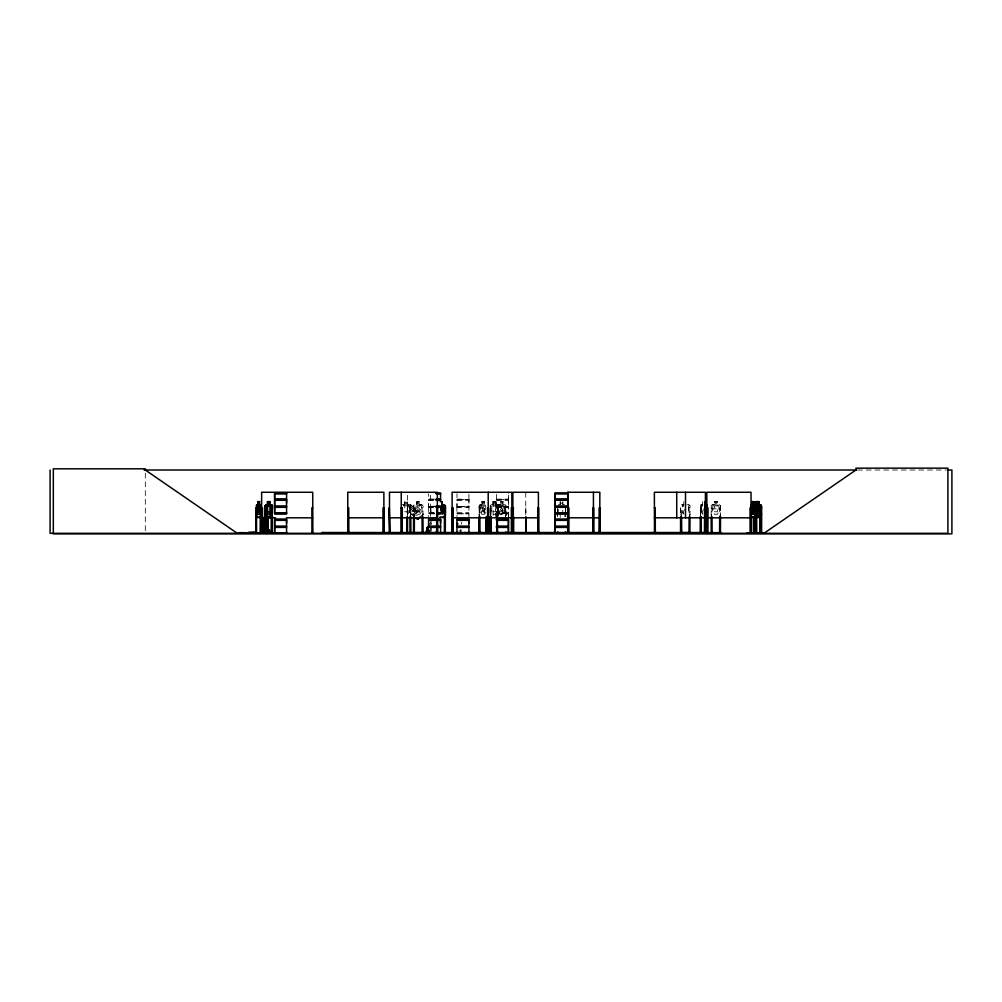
<?xml version="1.0" encoding="UTF-8"?>
<svg xmlns="http://www.w3.org/2000/svg" width="1002" height="1002" viewBox="0 0 1002 1002"><rect width="100%" height="100%" fill="white"/><g stroke="black" fill="none" stroke-linecap="round" stroke-linejoin="round"><path stroke-width="0.75" stroke-dasharray="5 3.75" d="M428.643 503.204L428.643 506.173L428.568 499.898L434.605 499.86M456.987 503.204L456.987 506.173L456.899 499.898L469.061 499.685L456.975 499.159L456.987 493.786M468.911 503.204L469.024 499.81M496.516 503.204L496.516 516.518M508.427 500.236L508.44 506.135L496.504 506.248L496.366 499.71L508.502 499.434L508.553 506.849M434.605 499.096L428.643 499.196L428.643 493.786M456.987 499.121L469.011 499.497M468.911 519.174L468.911 506.21L456.899 506.511L469.011 506.536M496.478 499.372L496.516 493.786M460.782 532.35L460.895 529.62L460.857 532.35M496.516 499.159L508.452 499.096L508.44 493.435M495.702 506.023L493.109 505.91M495.802 504.745L497.017 505.91L497.506 516.381L496.954 514.289M495.689 504.757L497.568 504.745L491.155 504.858M497.568 504.745L498.508 505.985L497.455 504.757M497.418 517.32L498.508 514.427L498.52 505.847L500.098 504.858L500.098 501.714L503.029 501.714M508.565 499.748L496.416 499.873M434.605 513.512L428.505 513.112L434.605 512.986M508.528 513.5L496.366 513.387L508.59 513.387M428.643 499.196L434.605 499.497M496.491 506.311L508.502 506.486M497.844 516.381L498.52 514.289M689.238 516.306L689.94 514.289L689.313 516.381M409.73 517.32L410.782 514.289L410.169 516.381M421.88 517.32L422.919 514.289M422.305 516.381L423.032 514.302M505.121 517.32L506.173 514.289M505.559 516.381L506.286 514.302M719.474 517.32L720.526 514.289M719.549 517.42L720.626 514.302L720.626 505.86L719.524 504.757L717.482 504.757L717.482 501.614L714.338 501.614L714.451 504.858L712.873 505.91L712.873 511.772L714.451 514.289L717.382 514.289L718.948 511.772L718.948 505.91L717.382 504.858L717.382 501.714L714.451 501.714M434.605 506.549L428.543 506.536L434.605 506.135M703.404 509.492L701.876 513.112L702.652 513.212M428.543 506.536L428.643 516.518M456.887 506.511L456.987 516.518M469.011 506.912L456.899 506.937M497.017 511.772L495.652 514.289L493.109 514.289L491.757 511.772L491.757 505.91L493.109 504.858M433.678 513.863L434.605 513.763L428.643 513.863M462.022 513.863L463.876 513.863M501.539 513.863L503.405 513.863M683.752 513.124L682.65 513.112L684.729 509.492L682.738 506.01L683.765 506.01M701.187 504.858L700.423 505.922L700.385 515.291M490.216 515.291L490.254 505.872L491.18 504.757L493.122 504.757M419.988 517.12L423.12 513.988L421.679 511.02L415.705 505.058L414.139 505.058L408.966 510.231L409.054 511.734L415.016 517.683M702.715 504.858L701.563 505.91L701.563 511.772L702.715 514.289M481.874 504.858L480.547 505.91L480.547 511.772L481.874 514.289L484.379 514.289L485.707 511.772L485.707 505.91L484.379 504.858L484.429 501.714L481.874 501.714L481.937 504.858L481.787 501.614L484.517 501.614L484.467 504.757L486.246 504.757M403.142 505.91L404.708 504.858L404.708 501.714L407.639 501.714M428.593 513.262L434.605 513.224M456.937 513.262L468.974 513.212M857.474 470.013L945.713 470.013M428.643 500.236L434.605 500.274M456.987 500.236L468.923 500.274L468.911 506.173M496.504 500.274L508.452 500.274M492.971 504.757L492.971 501.614L495.74 501.614L495.714 517.42M419.788 501.714L416.845 501.714L416.845 504.858L415.279 505.91L415.279 511.772L416.845 514.289L419.788 514.289L421.354 511.772L421.354 505.91L419.788 504.858L419.888 501.614L416.744 501.614L416.744 504.757L414.603 504.757L413.601 505.872L413.55 515.291M493.059 501.714L495.652 501.714M402.466 504.757L404.608 504.757L404.608 501.614L407.751 501.614L407.639 504.858L409.217 505.91L409.217 511.772L407.639 514.289L404.708 514.289M407.739 504.757L409.78 504.757L410.883 505.86L410.782 515.291M419.888 504.757L421.917 504.757L423.032 505.86L422.919 515.291M481.849 504.757L479.971 504.757L479.119 505.872L479.294 515.291M503.142 504.757L505.171 504.757L506.286 505.86L506.173 515.291M558.252 504.757L560.218 504.757L560.131 501.614M562.811 504.745L564.69 504.757M686.909 504.757L688.95 504.757L690.04 505.86L689.977 515.291M714.338 504.757L712.197 504.757L711.207 505.872L711.144 515.291M403.029 504.858L409.73 504.858M421.88 504.858L414.653 504.858L413.713 505.922L414.252 516.381L413.713 514.289M480.008 504.858L486.208 504.858M497.906 504.858L505.133 504.858M681.723 504.858L683.915 504.858L682.349 505.91L682.349 511.772L683.903 514.289M701.112 504.858L702.79 504.858M712.247 504.858L719.474 504.858M490.254 505.872L490.254 514.302L491.155 517.42M498.47 505.86L498.307 515.291M428.568 506.937L434.605 506.912M496.416 506.912L508.553 506.887L508.427 519.174M428.631 507.325L434.605 507.325M456.975 507.325L468.923 507.325M496.504 507.325L508.452 507.325L508.44 519.174M407.538 507.789L407 515.466M410.782 507.789L409.918 507.789L409.918 515.291M413.55 507.789L414.415 507.789L414.415 515.291M422.919 507.789L422.055 507.789L422.055 515.291M430.584 507.789L431.01 515.466M479.119 507.789L480.033 507.789M496.792 507.789L498.307 507.789M506.173 507.789L505.296 507.789L505.296 515.291M525.749 507.789L526.088 515.466M689.088 507.789L689.977 507.789M700.385 507.789L701.237 507.789L701.237 515.291M711.144 507.789L712.009 507.789L712.009 515.291M720.526 507.789L719.661 507.789L719.661 515.291M711.207 508.841L720.626 508.841M493.109 511.772L495.652 511.772L495.689 501.614M428.643 512.824L434.605 512.824M456.987 512.824L468.911 512.824M456.987 513.863L468.911 513.863M496.516 513.863L508.44 513.863M458.691 524.146L458.766 524.146A2.129 1.728 -90 0 1 458.49 523.708M461.133 524.146L461.221 524.146A2.129 1.728 -90 0 0 461.659 522.092M458.866 530.947L459.743 530.947M702.652 505.922L702.001 506.223M408.403 506.498L410.632 508.715L410.256 510.569L414.402 514.715L417.295 515.379L419.362 513.3L418.698 510.419L414.552 506.273L412.699 506.636L410.482 504.269L408.265 506.498L410.482 508.715M415.078 517.596L409.154 511.684L409.079 510.268M688.888 504.858L689.94 505.91M498.533 511.772L500.098 514.289L503.029 514.289L504.607 511.772L504.607 505.91L503.029 504.858L503.142 501.614L499.998 501.614L499.998 504.757L497.856 504.757L496.854 505.872L496.792 515.291M711.207 514.302L711.846 516.381M680.684 514.302L681.335 516.381M508.465 499.297L508.427 495.113M479.795 516.306L479.119 514.302L479.996 517.42M701.124 517.42L700.348 514.302L700.824 516.381M468.911 499.096L468.923 493.435M720.526 505.91L720.526 515.291M702.64 501.614L702.64 504.757L701.074 504.757L700.348 505.872L700.611 515.291M701.012 507.789L701.012 515.291M689.125 507.789L689.088 515.291M688.374 505.91L688.374 511.772M683.802 501.614L683.815 504.757L681.673 504.757L680.684 505.872L680.684 515.291M681.498 515.291L681.548 507.789L680.646 507.789L680.646 515.291M565.654 507.275L565.654 511.483M565.742 512.285L565.742 516.794M565.516 507.3L565.579 513.788M564.99 512.285L564.827 516.794M562.924 501.614L562.823 504.858M562.811 510.218L562.811 514.54M562.322 502.24L562.322 503.292L560.682 503.292L560.682 502.24M560.218 501.714L560.281 504.858M560.218 513.112L560.206 517.42M558.302 509.279L558.139 516.794M557.538 507.313L557.538 511.496M557.538 512.285L557.538 516.794M557.45 510.093L557.375 516.794M525.749 492.27L525.749 516.306M505.309 507.789L505.309 515.291M498.144 507.789L498.144 515.291M497.668 507.789L497.656 515.291M497.393 507.789L497.556 515.291M493.022 501.614L493.109 515.98M490.967 515.291L490.967 507.789L490.053 507.789L490.053 515.291M490.792 507.789L490.792 515.291M479.858 507.789L480.033 515.291M479.169 505.872L479.119 515.291M431.01 521.629L431.01 524.697M431.01 526.238L431.01 530.847M430.91 507.789L430.91 515.466M430.91 521.629L430.91 524.697M430.91 526.238L430.91 530.847M430.584 495.276L430.584 516.306M407.538 495.276L407.538 516.306M407.3 507.789L407.225 515.466M145.315 473.094L145.315 531.774M485.544 513.112L484.63 513.124L483.214 510.181L481.762 513.212L480.86 513.112L482.638 509.492L480.973 505.897L483.164 508.778C484.041 503.981 487.398 505.91 483.741 509.504L485.544 513.112M413.588 507.187L414.415 510.481C410.144 508.001 409.092 511.696 414.477 511.408C414.552 517.696 417.959 515.629 415.442 511.433C419.688 513.888 421.654 510.594 415.404 510.506L414.365 506.611L413.688 507.037M504.319 513.112L503.242 513.124L501.576 510.181C500.386 514.928 496.516 513.988 500.912 509.492C496.754 505.885 500.461 504.006 501.526 508.778C502.716 504.257 506.461 505.208 502.202 509.504L504.319 513.112M410.482 505.158L409.154 506.498L409.893 507.237L411.221 505.897L410.482 505.158M413.438 507.375L411.371 509.454L415.517 513.6L417.596 511.534L413.438 507.375M407.113 502.24L405.234 502.24L405.234 503.292L407.113 503.292L407.113 502.24M419.262 502.24L417.371 502.24L417.371 503.292L419.262 503.292L419.262 502.24M483.928 502.24L482.325 502.24L482.325 503.292L483.928 503.292L483.928 502.24M495.201 502.24L493.573 502.24L493.573 503.292L495.201 503.292L495.201 502.24M502.516 502.24L500.624 502.24L500.624 503.292L502.516 503.292L502.516 502.24M716.856 502.24L714.977 502.24L714.977 503.292L716.856 503.292L716.856 502.24M407.639 505.91L404.708 505.91L404.708 511.772L407.639 511.772L407.639 505.91M419.788 505.91L416.845 505.91L416.845 511.772L419.788 511.772L419.788 505.91M484.379 505.91L481.874 505.91L481.874 511.772L484.379 511.772L484.379 505.91M503.029 505.91L500.098 505.91L500.098 511.772L503.029 511.772L503.029 505.91M717.382 505.91L714.451 505.91L714.451 511.772L717.382 511.772L717.382 505.91M508.44 512.824L496.516 512.824L508.465 512.974"/><path stroke-width="1.5" d="M274.648 526.225L274.648 520.351L286.572 520.351L286.559 526.225L274.636 526.225L274.636 520.351M274.648 506.135L274.648 500.274L286.572 500.274L286.559 506.135L274.636 506.135L274.636 500.274M286.559 523.294L286.559 520.351M286.559 503.204L286.559 500.274M428.631 526.225L428.631 520.351L440.579 520.351L440.567 526.225L428.631 526.225L428.643 523.294M440.567 523.294L440.567 520.351M456.975 526.225L456.975 520.351L468.923 520.351L468.911 526.225L456.975 526.225L456.987 523.294M468.911 523.294L468.911 520.351M496.504 520.351L508.452 520.351L508.427 526.225M554.782 526.225L554.782 520.351M554.782 506.135L554.782 500.274M521.128 532.839L530.697 532.801M263.113 532.087L263.338 517.52M263.313 532.087L263.539 517.52M265.33 532.087L265.555 517.52M265.53 532.087L265.755 517.52M267.822 530.546L268.035 517.52M268.16 530.033L268.035 530.697L268.235 517.52M263.188 530.471L264.528 530.121M268.223 530.496L269.05 530.609M269.225 530.421L269.225 530.221M263.338 530.121L263.451 530.033M269.463 530.697L269.45 529.945L269.1 530.509M264.528 530.509L264.528 530.421M264.779 530.597L264.766 529.983M266.72 529.983L265.555 530.697L266.031 530.033M265.555 530.371L265.618 530.033M266.983 529.983L266.97 530.697L267.02 529.983M268.048 529.983L269.15 529.995M427.416 533.239L427.666 527.19L428.292 533.239M425.975 532.801L445.852 533.302L445.427 532.388M435.482 532.826L435.857 532.388M488.913 532.35L489.352 524.146A2.129 2.129 0 0 0 488.913 520.802L488.375 517.571M440.592 513.062L437.586 513.274M427.128 533.239L427.616 527.19L426.401 533.239M269.964 506.023L267.634 505.91M554.657 513.112L566.731 513.224M566.719 527.403L554.77 527.403L554.594 533.264M238.877 533.089L256.587 532.388M239.24 533.302L239.428 532.563M240.968 532.901L240.968 532.563M241.457 533.302L241.357 532.563M241.582 533.302L241.645 532.563M243.411 533.302L243.448 532.563M243.448 532.901L243.574 532.563M243.937 533.302L244.125 532.563M265.079 531.235L265.079 532.901M266.595 533.302L266.62 529.77L267.058 532.563M267.121 533.302L267.296 531.235M269.087 533.302L269.1 529.77L269.538 532.563M269.688 533.264L269.776 531.235M392.684 532.839L380.747 532.839M426.614 533.239L427.528 527.19M754.857 517.42L754.932 504.757M760.004 517.42L760.581 514.289L760.092 517.42M260.583 517.42L261.196 514.289L260.67 517.42L256.6 517.42L256.7 504.757M266.67 529.983L266.682 530.697L266.294 530.033M746.665 532.839L764.952 532.839M517.045 533.239L476.501 533.252M517.057 532.826L495.89 533.314M554.72 533.089L572.117 532.788L554.933 533.252M751.55 533.252L751.475 515.291M426.113 533.239L427.453 527.19L429.382 533.239M251.778 533.239L275.337 532.839M426.025 533.239L427.441 527.19M706.372 517.32L706.873 515.291L706.498 517.42M271.504 517.32L272.331 514.289M760.505 517.32L761.432 514.289M761.52 514.302L760.568 517.42L751.174 517.42L750.774 514.302M410.995 533.239L397.832 533.189L411.772 532.788M455.484 533.239L448.671 533.239L455.547 533.314M344.387 533.189L351.163 532.788L344.35 533.252M351.126 532.826L344.387 532.826M697.104 532.801L711.896 532.839L697.141 533.314M697.079 533.239L711.896 533.302L711.908 532.388M261.747 533.239L261.735 532.388M750.561 533.252L750.46 507.789M755.796 533.252L755.796 505.872M679.857 533.239L680.032 532.525M680.709 533.252L680.684 516.794M681.109 533.239L679.87 533.189M681.172 532.788L679.87 532.839L681.185 533.314M261.021 533.252L260.57 504.757M400.737 533.302L400.825 532.525M401.213 533.189L401.238 492.27M517.057 533.189L495.94 532.839M654.156 533.252L654.268 532.388M710.994 533.239L711.044 532.388L712.109 532.388M704.807 508.415L705.809 506.01L705.007 506.01M264.014 530.033L263.313 530.346M750.698 533.314L750.774 505.872L751.187 504.757L752.352 504.757L752.264 501.614L753.917 501.614L754.569 511.772L753.78 514.289L752.314 514.289L751.525 511.772L751.525 505.91L752.314 504.858M750.774 505.872L751.275 504.757M756.41 504.757L755.859 533.314M704.844 514.289L705.984 511.772L704.995 501.614M256.224 505.922L256.725 504.858M440.692 508.778C441.869 504.257 445.627 505.208 441.368 509.504C445.727 513.976 442.007 514.915 440.742 510.181M442.195 514.289L443.773 511.772L443.773 505.91L442.195 504.858L442.195 501.714M265.104 533.239L265.016 505.872L265.881 504.757L267.647 504.757M753.567 505.872L754.468 504.757M757.449 504.858L756.66 505.91L757.449 514.289L758.915 514.289L759.704 511.772L759.704 505.91L758.915 504.858M274.598 512.986L286.585 513.287M457.814 533.302L458.453 533.152M460.219 533.314L460.394 533.314M468.347 533.289L468.047 533.039M470.514 533.302L456.987 532.901M486.371 516.794L486.083 533.302M487.072 533.314L487.022 517.007M488.65 533.302L489.439 531.924L489.189 532.813M419.926 517.032L417.909 519.211L415.016 517.683M267.634 504.858L266.394 505.91L266.394 511.772L267.634 514.289L269.926 514.289L271.154 511.772L271.154 505.91L269.926 504.858L271.667 504.745L265.843 504.858M572.054 533.252L554.782 532.901L554.782 527.403M760.017 533.252L760.067 505.91M763.95 533.314L855.933 470.013L855.933 468.147L947.905 468.147L947.905 533.314L50.1 533.314L50.1 470.013M470.815 533.314L456.937 533.302M756.097 533.252L756.147 516.794M144.138 470.013L856.409 470.013M947.203 470.013L951.9 470.013L951.9 533.853L53.331 533.853L53.331 468.811L145.315 468.811L145.315 470.013L237.286 533.314M274.623 493.197L286.585 493.197M436.146 493.184L440.592 493.197M554.77 493.197L566.731 493.197M286.585 493.422L274.623 493.41L274.636 499.096L286.572 499.096L286.572 493.435M436.158 493.435L440.592 493.435L440.567 499.096L436.146 499.096M566.731 493.41L554.77 493.41L554.77 499.096L566.719 499.096M286.559 493.786L274.648 493.786L274.648 499.096M436.146 493.786L440.567 493.786M566.706 493.786L554.782 493.786L554.782 499.096M274.548 499.497L286.66 499.497M436.171 499.497L440.667 499.497M554.695 499.497L566.806 499.497M274.548 499.86L286.66 499.86M436.171 499.86L440.667 499.86M554.695 499.86L566.806 499.86M436.146 500.274L440.579 500.274M566.719 500.274L554.77 500.274L554.77 506.135L566.719 506.135M259.556 501.614L257.777 501.614L257.915 504.858L257.063 505.91L257.915 514.289L259.505 514.289L260.345 511.772L259.468 501.614M270.014 501.614L267.484 501.614L267.484 504.757M440.204 501.614L442.295 501.614L442.295 504.757L444.337 504.757L445.439 505.86L445.439 514.302L444.362 517.42L439.941 517.42M756.197 504.757L756.197 501.614L759.053 501.614L758.94 506.023L757.449 505.91M257.827 501.714L259.505 501.714M267.559 501.714L269.926 501.714M752.314 501.714L753.867 501.714M756.285 501.714L759.002 501.714M256.612 504.757L257.865 504.757M259.468 504.757L260.658 504.757M704.92 504.757L706.473 504.757L707.287 505.86M753.83 504.757L757.487 504.757M761.558 533.314L761.47 505.86L760.593 504.757L758.99 504.883M256.637 504.858L260.633 504.858M442.195 504.858L444.287 504.858M704.844 504.858L706.448 504.858L707.136 505.91M751.212 504.858L760.556 504.858M265.016 505.872L265.78 517.42L271.68 517.42L272.531 505.847L271.542 504.757M272.406 505.86L271.504 504.858M436.146 506.135L440.579 506.135M274.548 506.549L286.66 506.549M436.171 506.549L440.667 506.549M554.695 506.549L566.806 506.549M274.548 506.912L286.66 506.912M436.171 506.912L440.667 506.912M554.695 506.912L566.806 506.912M274.636 507.325L286.572 507.325L286.572 512.974L274.648 512.824L274.636 507.325L274.648 512.824L286.585 512.974M436.146 507.325L440.579 507.325M566.719 507.325L554.77 507.325L554.77 512.974L566.731 512.986M260.37 507.789L261.109 507.789M261.635 507.789L262.499 507.789L262.399 533.314M272.306 507.789L271.429 507.789L271.354 533.314M312.712 507.789L311.847 507.789L311.948 533.314M347.757 507.789L348.608 507.789L348.683 533.314M401.238 507.789L402.078 507.789L402.153 533.314L402.265 516.794M445.339 507.789L444.462 507.789L444.374 533.314M452.09 507.789L452.929 507.789L453.004 533.314M512.861 507.789L513.588 507.789M567.708 507.789L568.622 507.789L568.572 533.314M654.369 507.789L655.233 507.789L655.333 533.314M705.433 507.789L704.569 507.789L704.481 533.264M751.475 507.789L750.298 507.789L750.373 533.314M756.585 507.789L755.007 507.789L754.994 533.314L754.969 532.388L756.66 532.388M760.155 507.789L761.62 507.789M267.634 511.772L269.926 511.772M757.449 511.772L758.915 511.772M437.573 512.824L440.567 512.824L437.598 512.986M566.706 512.824L554.782 512.824L554.782 507.325M274.623 513.525L286.585 513.5M437.598 513.5L440.592 513.487M566.731 513.5L554.77 513.5L554.77 519.174L566.719 519.174M274.648 513.863L286.559 513.863M437.573 513.863L440.567 513.863M566.706 513.863L554.782 513.863L554.782 519.174M265.016 514.302L265.868 517.42M755.821 514.302L756.397 517.42L755.796 514.302M256.637 517.32L260.633 517.32M265.843 517.32L271.567 517.32M439.953 517.32L444.287 517.32M751.212 517.32L760.556 517.32M261.635 517.809L275.563 517.809M286.397 517.809L312.712 517.809M347.757 517.809L383.866 517.809M389.477 517.809L437.348 517.809M452.09 517.809L511.834 517.809M512.861 517.809L538.4 517.809M567.708 517.809L599.847 517.809M654.369 517.809L705.433 517.809M706.811 517.809L751.037 517.809M274.636 519.174L286.572 519.174M428.631 519.174L440.579 519.174M456.975 519.174L468.923 519.174M496.504 519.174L508.452 519.174M274.548 519.587L286.66 519.587M428.555 519.587L440.667 519.587M456.887 519.587L468.999 519.587M496.416 519.587L508.54 519.587M554.695 519.587L566.806 519.587M262.424 517.52L262.85 532.087M264.641 517.52L265.067 532.087M267.133 517.52L267.459 519.788L267.321 517.52M274.548 519.95L286.66 519.95M428.555 519.95L440.667 519.95M456.887 519.95L468.999 519.95M496.416 519.95L508.54 519.95M554.695 519.95L566.806 519.95M566.719 520.351L554.77 520.351L554.77 526.225L566.719 526.225M496.504 526.225L508.452 526.225L508.452 520.351M274.548 526.626L286.66 526.626M428.555 526.626L440.667 526.626M456.887 526.626L468.999 526.626M496.416 526.626L508.54 526.626M554.695 526.626L566.806 526.626M274.548 526.989L286.66 526.989M428.555 526.989L440.667 526.989M456.887 526.989L468.999 526.989M496.416 526.989L508.54 526.989M554.695 526.989L566.806 526.989M274.598 533.302L274.636 527.403L286.572 527.403L286.572 533.064M428.631 527.403L440.579 527.403L440.579 533.064M496.504 527.403L508.452 527.403L508.44 533.064M487.36 530.947L488.337 530.947M261.785 531.235L269.15 531.235M248.596 532.3L252.93 532.3M253.293 532.3L255.41 532.3M260.282 532.388L261.196 532.388M261.535 532.388L269.726 532.563M271.342 532.388L272.381 532.388L272.381 533.314M312.812 532.388L311.747 532.388L311.747 533.314M719.561 532.388L720.626 532.388L720.676 533.239M750.21 532.388L751.55 532.388M760.08 532.388L761.708 532.388L761.695 533.314M312.849 532.839L312.712 492.27L261.635 492.27L261.572 533.314M414.515 532.651L421.955 532.651M425.687 532.788L422.506 533.314M448.332 532.788L455.547 532.788M464.477 532.638L465.892 532.638M534.504 532.839L542.758 532.839M589.527 532.839L603.83 532.826M681.598 532.651L689.025 532.651M689.489 532.801L690.754 532.839M712.109 532.651L719.561 532.651M238.752 532.901L286.559 532.901M397.832 532.839L410.858 532.826M423.12 532.839L422.919 516.794M238.739 533.089L286.585 533.064M262.549 532.312L262.599 533.314M506.26 532.388L506.223 533.189M446.028 533.252L448.094 533.314M689.915 533.252L689.977 516.794M568.497 533.252L568.51 507.789M754.055 533.252L754.306 516.794M753.704 533.239L753.579 516.794M415.078 517.596L417.884 519.086M410.87 533.239L410.782 516.794M760.543 504.757L761.432 505.91L761.32 533.314M705.095 513.124L705.884 513.112L704.832 510.644M759.992 504.745L760.631 533.314L760.004 504.883M754.844 504.757L755.445 533.314M265.33 533.264L265.317 532.388M428.806 533.239L427.879 527.19L429.307 533.239M756.685 532.801L756.585 515.291M427.917 527.19L429.006 533.239M256.224 514.289L256.687 517.42M751.3 517.32L750.836 505.922M264.591 533.289L264.39 531.235L264.453 532.563M264.979 519.788L264.841 517.52M262.762 519.788L262.624 517.52M486.484 526.877L486.333 524.146A2.129 2.129 0 0 1 486.333 521.14M427.754 527.19L427.879 530.208M267.258 519.788L267.559 532.087M264.779 519.788L264.879 532.087M262.562 519.788L262.612 525.937M761.032 532.388L761.032 533.314L760.881 507.789M760.393 532.388L760.393 533.314M758.915 501.714L758.915 517.42M757.712 502.24L757.712 503.292M757.537 504.858L757.487 501.614L757.449 517.42M756.259 501.614L756.347 504.858M756.297 507.789L756.347 533.314M755.295 516.794L755.245 533.314M754.569 533.314L754.569 532.388L753.491 532.388L753.491 533.314M754.481 516.794L754.393 533.314M753.767 516.794L753.867 533.314M752.352 501.614L752.402 504.858M751.3 532.388L751.237 533.314M751.037 505.785L751.037 492.27L706.811 492.27L706.936 533.314M751.187 507.789L751.037 533.314L750.924 532.388M720.526 516.794L720.425 533.314M719.762 532.388L719.749 533.314M719.661 516.794L719.561 533.314M712.009 516.794L712.109 533.314M711.144 516.794L711.245 533.314M708.163 533.314L708.163 532.525L321.88 532.525L321.88 533.314M707.813 532.388L707.813 533.314M707.637 533.314L707.725 507.789L706.573 507.789L706.736 533.314M707.55 507.789L707.55 533.314M707.199 516.794L707.262 533.314M706.974 507.789L706.974 533.314M706.498 532.388L706.498 533.314M706.297 532.525L706.297 533.314M705.533 532.388L705.508 533.314M705.333 533.314L705.433 492.27L654.369 492.27L654.469 533.314M704.669 532.388L704.669 533.314M701.237 516.794L701.312 533.314M701.012 516.794L701.087 533.314M700.711 532.388L700.874 533.314M700.611 516.794L700.611 533.314M700.385 516.794L700.385 533.314M690.077 532.388L690.077 533.314M689.839 532.388L689.827 533.314M689.226 532.388L689.238 533.314M689.125 516.794L689.025 533.314L688.988 532.388M685.506 492.27L685.506 517.809M681.723 532.525L681.723 533.314L681.548 516.794M681.448 532.388L681.398 533.314M680.646 516.794L680.583 533.314M676.726 492.27L676.726 517.809M656.673 532.525L656.673 533.314M655.133 532.388L655.133 533.314M654.807 532.525L654.807 533.314M600.123 533.314L600.11 507.789L599.309 507.789L599.246 533.314M599.91 532.388L599.91 533.314M599.71 533.314L599.847 492.27L567.708 492.27L567.646 533.314M599.572 507.789L599.509 533.314M593.723 533.314L593.723 507.789L592.996 507.789L592.996 533.314M593.434 492.27L593.422 533.314M593.284 517.007L593.234 533.314M592.959 532.388L592.946 533.314M568.334 507.789L568.309 533.314M567.971 507.789L568.071 533.314M567.896 492.27L567.821 533.314M565.667 532.388L565.679 533.314M565.466 532.388L565.579 533.314M565.115 532.388L565.09 533.314M564.99 532.388L564.903 533.314M564.74 532.651L564.74 533.314M558.39 532.651L558.39 533.314M558.302 532.388L558.227 533.314M558.001 532.388L558.026 533.314M557.676 532.388L557.651 533.314M557.375 532.388L557.438 533.314M538.926 532.525L538.926 533.314M538.725 532.388L538.738 533.314L538.688 507.789L537.961 507.789L537.911 533.314M538.387 533.314L538.4 492.27L512.861 492.27L512.874 533.314M538.249 517.007L538.199 533.314M526.188 532.388L526.188 533.314M526.088 517.007L526.075 533.314M525.749 517.007L525.737 533.314M513.588 517.007L513.563 533.314M513.3 507.789L513.375 533.314M513.149 507.789L513.212 533.314M512.811 532.388L512.811 533.314M512.097 533.314L512.122 507.789L511.396 507.789L511.396 533.314L511.346 532.388M511.884 533.314L511.834 492.27L452.09 492.27L452.253 533.314L452.328 507.789M511.684 507.789L511.721 533.314M508.427 527.403L508.427 532.901M506.073 532.388L506.06 533.314M505.409 532.388L505.509 533.314M505.296 532.388L505.208 533.314M498.27 532.388L498.395 533.314M498.007 532.388L498.032 533.314M497.656 532.388L497.756 533.314M497.393 516.794L497.48 533.314M497.305 532.388L497.305 533.314M496.804 516.794L496.804 533.314L496.704 532.388M490.967 516.794L491.043 533.314M490.792 516.794L490.88 533.314M490.679 532.388L490.654 533.314M490.329 532.388L490.354 533.314M490.216 516.794L490.078 533.314L490.053 516.794M488.437 533.314L488.437 507.789L487.598 507.789L487.623 533.314M488.199 492.27L488.275 533.314M488.099 532.388L488.062 533.314M487.836 507.789L487.774 533.314M487.523 532.388L487.36 533.314L487.335 517.007M486.734 517.007L486.784 533.314M486.534 532.388L486.546 533.314M486.296 517.007L486.283 533.314M480.121 532.388L480.121 533.314M479.858 516.794L479.945 533.314M479.72 532.388L479.745 533.314M479.432 532.388L479.432 533.314M479.294 516.794L479.294 533.314M479.119 516.794L479.156 533.314M468.923 533.064L468.923 527.403L456.975 527.403L456.975 533.064M452.891 532.388L452.766 533.314M452.691 507.789L452.691 533.314M452.015 532.388L452.015 533.314M445.339 505.91L445.326 533.314M444.562 532.388L444.575 533.314M442.195 505.91L442.195 511.772M441.669 502.24L441.669 503.292M437.586 533.314L437.586 507.789L436.734 507.789L436.647 533.314M437.348 533.314L437.348 492.27L389.477 492.27L389.59 533.314M437.085 532.388L437.123 533.314M436.972 507.789L436.922 533.314M436.609 532.388L436.496 533.314M436.208 532.388L436.283 533.314M436.058 532.388L436.158 533.314M431.01 532.388L431.023 533.314M430.91 532.388L430.898 533.314M422.819 532.388L422.819 533.314M422.055 516.794L422.155 533.314M421.955 532.388L421.955 533.314M414.515 532.388L414.515 533.314M414.415 516.794L414.314 533.314M413.55 516.794L413.475 533.314L413.45 532.388M410.682 532.388L410.682 533.314M409.918 516.794L410.018 533.314M409.818 532.388L409.818 533.314M407.538 517.007L407.576 533.314M407.225 517.007L407.238 533.314L407 517.007M406.962 532.388L406.962 533.314M401.84 507.789L401.915 533.314M401.614 532.388L401.739 533.314M401.464 507.789L401.501 533.314M389.828 533.314L389.252 507.789L389.452 533.314M389.214 532.388L389.214 533.314M384.092 533.314L384.104 507.789L383.252 507.789L383.252 533.314M383.941 533.314L383.866 492.27L347.757 492.27L347.794 533.314L347.681 532.388M383.628 532.388L383.728 533.314M383.49 507.789L383.415 533.314M383.19 532.388L383.19 533.314M382.777 532.525L382.777 533.314M349.285 532.525L349.285 533.314M348.37 507.789L348.445 533.314M348.27 532.388L348.233 533.314M347.995 507.789L347.995 533.314M347.418 532.525L347.418 533.314M323.746 532.525L323.746 533.314M312.611 532.388L312.611 533.314M274.648 527.403L274.648 532.901M272.331 505.91L272.306 533.314M272.106 507.789L272.106 533.314M271.742 532.388L271.78 533.314M271.63 507.789L271.555 533.314M269.951 501.614L269.989 517.42M269.338 529.77L269.313 532.563M267.547 501.614L267.647 517.42M266.845 529.77L266.845 532.563M265.743 533.314L265.668 507.789L264.791 507.789L264.791 533.314M265.467 507.789L265.543 533.314M260.883 532.388L260.883 533.314M260.833 515.291L260.695 533.314M260.645 507.789L260.595 533.314M260.37 515.291L260.307 533.314M256.562 533.314L256.512 507.789L255.76 507.789L255.735 533.314M256.287 532.388L256.287 533.314M256.236 516.794L256.099 533.314M256.049 507.789L256.049 533.314M754.544 513.112L753.178 510.181L751.813 513.237L752.84 509.492L751.938 505.847L753.78 505.91L753.78 511.772L752.314 511.772L752.289 505.872L753.153 508.778L754.481 505.897L753.491 509.504L754.544 513.112M260.069 513.112L258.591 510.181L257.126 513.237L258.24 509.492L257.264 505.847L258.566 508.778L260.006 505.897L258.942 509.504L260.069 513.112M482.225 533.189L492.47 532.788L482.25 533.314M259.217 502.24L258.203 502.24L258.203 503.292L259.217 503.292L259.217 502.24M269.513 502.24L268.035 502.24L268.035 503.292L269.513 503.292L269.513 502.24M753.517 502.24L752.577 502.24L752.577 503.292L753.517 503.292L753.517 502.24M758.652 502.24L756.723 502.24L756.723 503.292L758.652 503.292L758.652 502.24M259.505 505.91L257.915 505.91L257.915 511.772L259.505 511.772L259.505 505.91M430.584 533.314L430.584 532.388L430.572 533.314"/></g></svg>
